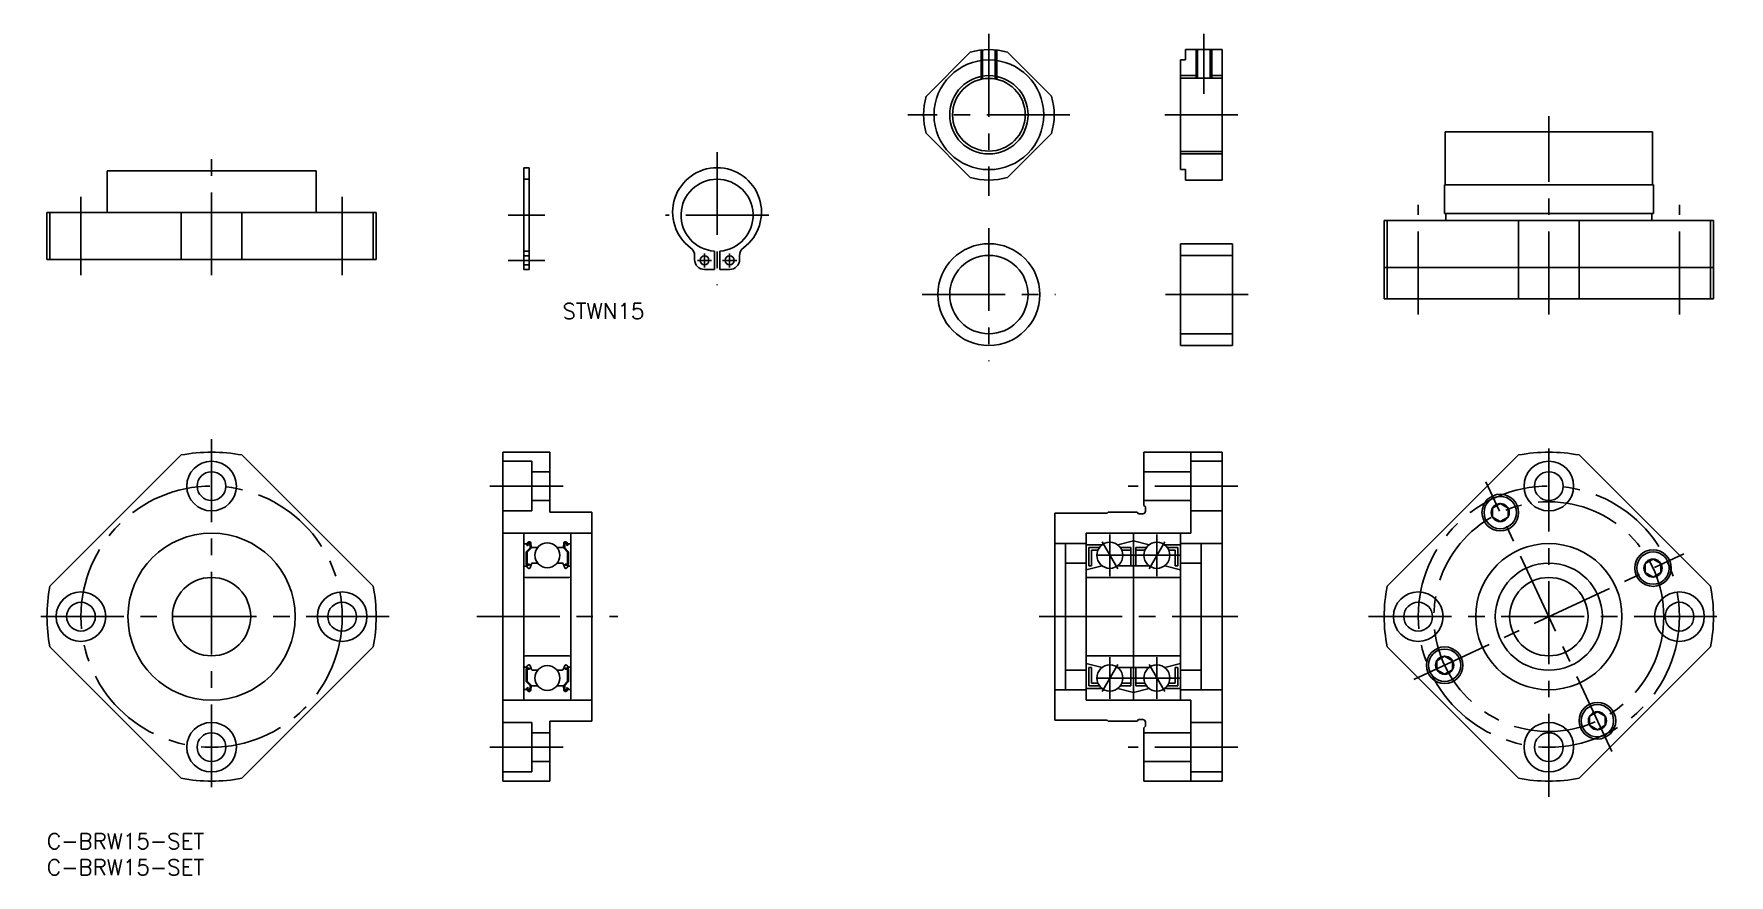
# Model space of a CAD drawing. Extents: x -2 to 322, y -8 to 153.
import ezdxf

# ---------------------------------------------------------------- set-up
doc = ezdxf.new("R2010")
doc.units = 0
doc.header["$LTSCALE"] = 0.5
doc.linetypes.add('CENTER', pattern=[50.8, 31.75, -6.35, 6.35, -6.35])
doc.linetypes.add('DASHED', pattern=[19.05, 12.7, -6.35])
for name, color, linetype in [('MSM_CENTER', 1, 'CENTER'), ('MSM_CONTINUOUS', 7, 'CONTINUOUS'), ('MSM_DASHED', 4, 'DASHED'), ('MSM_NARROW', 5, 'CONTINUOUS'), ('MSM_PART_NUMBER', 7, 'CONTINUOUS')]:
    doc.layers.add(name, color=color, linetype=linetype)
doc.styles.get("Standard").update_dxf_attribs({"font": 'txt.shx', "height": 3, "bigfont": 'bigfont.shx'})

# ---------------------------------------------------------------- blocks, each defined once
blk = doc.blocks.new('*U2')
at = {"layer": 'MSM_PART_NUMBER'}
blk.add_text('C-BRW15-SET', height=3, dxfattribs=at).set_placement((0, -3))
blk = doc.blocks.new('*U3')
at = {"layer": 'MSM_PART_NUMBER'}
blk.add_text('C-BRW15-SET', height=3, dxfattribs=at).set_placement((0, -8))
blk = doc.blocks.new('*U5')
at = {"layer": 'MSM_PART_NUMBER'}
blk.add_text('STWN15', height=3, dxfattribs=at).set_placement((98.65, 98.51))

msp = doc.modelspace()

# ---------------------------------------------------------------- linework, layer by layer
at = {"layer": 'MSM_CENTER'}
for p, q in [((180.27, 153.11), (180.27, 122.11)), ((221.42, 153.11), (221.42, 141.61)), ((195.77, 137.61), (164.77, 137.61)), ((213.92, 137.61), (227.92, 137.61)), ((287.44, 99.38), (287.44, 137.38)), ((31.5, 106.88), (31.5, 129.88)), ((128.25, 130.48), (128.25, 104.98)), ((6.5, 106.88), (6.5, 121.88)), ((56.5, 106.88), (56.5, 121.88)), ((262.44, 99.38), (262.44, 120.38)), ((312.44, 99.38), (312.44, 120.38)), ((88.27, 118.38), (95.27, 118.38)), ((138.15, 118.38), (118.35, 118.38)), ((180.27, 115.93), (180.27, 90.43)), ((125.85, 108.38), (125.85, 111.08)), ((130.65, 108.38), (130.65, 111.08)), ((88.27, 109.73), (95.27, 109.73)), ((127.2, 109.73), (124.5, 109.73)), ((132, 109.73), (129.3, 109.73)), ((167.52, 103.18), (193.02, 103.18)), ((229.92, 103.18), (213.92, 103.18)), ((31.5, 75.5), (31.5, 7.5)), ((287.44, 7), (287.44, 76)), ((84.77, 66.5), (98.77, 66.5)), ((227.92, 66.5), (206.92, 66.5)), ((299.48, 15.67), (275.39, 67.33)), ((204.92, 50.65), (201.92, 55.85)), ((203.42, 57.25), (203.42, 49.25)), ((210.92, 50.65), (213.92, 55.85)), ((212.42, 57.25), (212.42, 49.25)), ((216.92, 53.25), (198.92, 53.25)), ((261.61, 29.46), (313.27, 53.54)), ((65.5, 41.5), (-2.5, 41.5)), ((82.27, 41.5), (109.27, 41.5)), ((189.92, 41.5), (227.92, 41.5)), ((252.94, 41.5), (321.94, 41.5)), ((203.42, 25.75), (203.42, 33.75)), ((212.42, 25.75), (212.42, 33.75)), ((216.92, 29.75), (198.92, 29.75)), ((204.92, 32.35), (201.92, 27.15)), ((210.92, 32.35), (213.92, 27.15)), ((84.77, 16.5), (98.77, 16.5)), ((227.92, 16.5), (206.92, 16.5))]:
    msp.add_line(p, q, dxfattribs=at)
for centre, radius in [((31.5, 41.5), 25), ((287.44, 41.5), 25), ((287.44, 41.5), 22)]:
    msp.add_circle(centre, radius, dxfattribs=at)
at = {"layer": 'MSM_CONTINUOUS'}
for p, q in [((176.69, 149.59), (168.3, 141.19)), ((192.25, 141.19), (183.85, 149.59)), ((217.92, 150.11), (224.92, 150.11)), ((217.92, 150.11), (217.92, 148.11)), ((220.19, 150.11), (220.19, 144.61)), ((222.65, 150.11), (222.65, 144.61)), ((224.92, 150.11), (224.92, 125.11)), ((217.92, 148.11), (216.92, 148.11)), ((216.92, 148.11), (216.92, 127.11)), ((188.05, 145.39), (188.05, 145.39)), ((190.15, 143.29), (190.15, 143.29)), ((216.92, 144.61), (224.92, 144.61)), ((168.3, 134.03), (176.69, 125.63)), ((183.85, 125.63), (192.25, 134.03)), ((307.29, 134.38), (267.59, 134.38)), ((267.59, 124.23), (267.59, 134.38)), ((307.29, 124.23), (307.29, 134.38)), ((216.92, 130.61), (224.92, 130.61)), ((11.5, 118.88), (11.5, 126.88)), ((51.5, 126.88), (11.5, 126.88)), ((51.5, 118.88), (51.5, 126.88)), ((91.27, 127.48), (91.27, 107.98)), ((91.27, 127.48), (92.27, 127.48)), ((92.27, 127.48), (92.27, 107.98)), ((216.92, 127.11), (217.92, 127.11)), ((217.92, 127.11), (217.92, 125.11)), ((224.92, 125.11), (217.92, 125.11)), ((267.44, 118.68), (267.44, 124.23)), ((307.44, 124.23), (267.44, 124.23)), ((307.44, 118.68), (307.44, 124.23)), ((0, 109.88), (0, 118.88)), ((63, 118.88), (0, 118.88)), ((0.54, 109.88), (0.54, 118.88)), ((25.69, 109.88), (25.69, 118.88)), ((37.31, 109.88), (37.31, 118.88)), ((62.46, 109.88), (62.46, 118.88)), ((63, 109.88), (63, 118.88)), ((255.94, 102.38), (255.94, 117.38)), ((318.94, 117.38), (255.94, 117.38)), ((256.48, 117.38), (256.48, 102.38)), ((307.44, 118.68), (267.44, 118.68)), ((267.74, 117.38), (267.74, 118.68)), ((281.63, 117.38), (281.63, 102.38)), ((293.25, 117.38), (293.25, 102.38)), ((307.14, 117.38), (307.14, 118.68)), ((318.4, 117.38), (318.4, 102.38)), ((318.94, 102.38), (318.94, 117.38)), ((123.95, 110.63), (123.95, 109.88)), ((127.75, 111.5), (127.75, 107.98)), ((128.75, 111.5), (128.75, 107.98)), ((132.55, 110.63), (132.55, 109.88)), ((216.92, 93.43), (216.92, 112.93)), ((226.92, 112.93), (216.92, 112.93)), ((226.92, 110.68), (216.92, 110.68)), ((226.92, 112.93), (226.92, 93.43)), ((63, 109.88), (0, 109.88)), ((91.27, 107.98), (92.27, 107.98)), ((127.75, 107.98), (125.85, 107.98)), ((130.65, 107.98), (128.75, 107.98)), ((318.94, 108.38), (255.94, 108.38)), ((318.94, 102.38), (255.94, 102.38)), ((226.92, 95.68), (216.92, 95.68)), ((226.92, 93.43), (216.92, 93.43)), ((0.54, 47.31), (25.69, 72.46)), ((37.31, 72.46), (62.46, 47.31)), ((87.27, 10), (87.27, 73)), ((87.27, 73), (96.27, 73)), ((96.27, 61.5), (96.27, 73)), ((209.92, 73), (209.92, 62.8)), ((224.92, 73), (209.92, 73)), ((218.92, 57.5), (218.92, 73)), ((224.92, 73), (224.92, 10)), ((281.63, 72.46), (256.48, 47.31)), ((318.4, 47.31), (293.25, 72.46)), ((87.27, 71.25), (92.77, 71.25)), ((92.77, 71.25), (92.77, 61.75)), ((92.77, 69.25), (96.27, 69.25)), ((209.92, 69.25), (218.92, 69.25)), ((218.92, 71.25), (224.92, 71.25)), ((87.27, 61.75), (92.77, 61.75)), ((92.77, 63.75), (96.27, 63.75)), ((209.92, 63.75), (218.92, 63.75)), ((209.92, 62.8), (210.22, 62.5)), ((210.22, 62.5), (210.22, 61.7)), ((218.92, 61.75), (224.92, 61.75)), ((278.14, 63.17), (276.64, 62.3)), ((276.64, 62.3), (276.64, 60.57)), ((279.64, 62.3), (278.14, 63.17)), ((279.64, 60.57), (279.64, 62.3)), ((104.27, 61.5), (96.27, 61.5)), ((104.27, 21.5), (104.27, 61.5)), ((202.92, 61.35), (192.92, 61.35)), ((192.92, 21.65), (192.92, 61.35)), ((203.07, 61.5), (202.92, 61.35)), ((208.62, 61.5), (203.07, 61.5)), ((208.62, 61.5), (208.92, 61.2)), ((209.72, 61.2), (208.92, 61.2)), ((276.64, 60.57), (278.14, 59.71)), ((278.14, 59.71), (279.64, 60.57)), ((87.27, 57.5), (104.27, 57.5)), ((91.27, 57.2), (91.27, 25.8)), ((91.37, 55.45), (91.83, 55.45)), ((91.83, 55.45), (92.08, 55.75)), ((92.01, 55.04), (91.86, 55.17)), ((91.99, 55.32), (92.24, 55.62)), ((92.14, 55.19), (91.99, 55.32)), ((92.01, 55.04), (92.14, 55.19)), ((92.41, 55.56), (92.46, 54.68)), ((92.61, 55.58), (92.68, 54.84)), ((98.93, 55.58), (98.87, 54.84)), ((99.13, 55.56), (99.09, 54.68)), ((99.56, 55.32), (99.31, 55.62)), ((99.41, 55.19), (99.56, 55.32)), ((99.53, 55.04), (99.41, 55.19)), ((99.71, 55.45), (99.46, 55.75)), ((99.53, 55.04), (99.69, 55.17)), ((100.17, 55.45), (99.71, 55.45)), ((100.27, 57.2), (100.27, 25.8)), ((192.92, 55.5), (198.92, 55.5)), ((194.92, 55.5), (194.92, 27.5)), ((198.92, 57.5), (218.92, 57.5)), ((198.92, 57.5), (198.92, 25.5)), ((201.92, 55.25), (198.92, 55.25)), ((204.92, 55.25), (207.92, 56.05)), ((207.92, 57.5), (207.92, 25.5)), ((210.92, 55.25), (207.92, 56.05)), ((216.92, 55.25), (213.92, 55.25)), ((216.92, 25.5), (216.92, 57.5)), ((216.92, 55.5), (224.92, 55.5)), ((220.92, 27.5), (220.92, 55.5)), ((92.46, 54.68), (91.71, 53.93)), ((91.71, 53.93), (91.71, 51.55)), ((92.66, 54.6), (91.91, 53.85)), ((91.91, 53.85), (91.91, 51.55)), ((92.66, 55.07), (92.66, 54.6)), ((92.77, 54.75), (93.92, 54.75)), ((98.77, 54.75), (97.62, 54.75)), ((98.89, 55.07), (98.89, 54.6)), ((98.89, 54.6), (99.64, 53.85)), ((99.09, 54.68), (99.84, 53.93)), ((99.64, 53.85), (99.64, 51.55)), ((99.84, 53.93), (99.84, 51.55)), ((199.42, 54.75), (199.42, 51.25)), ((201.42, 54.75), (199.42, 54.75)), ((199.92, 54.25), (199.92, 51.25)), ((201.13, 54.25), (199.92, 54.25)), ((207.42, 54.75), (205.42, 54.75)), ((207.42, 54.25), (205.71, 54.25)), ((207.42, 54.75), (207.42, 51.25)), ((208.42, 54.75), (208.42, 51.25)), ((210.42, 54.75), (208.42, 54.75)), ((210.13, 54.25), (208.42, 54.25)), ((216.42, 54.75), (214.42, 54.75)), ((215.92, 54.25), (214.71, 54.25)), ((215.92, 54.25), (215.92, 51.25)), ((216.42, 54.75), (216.42, 51.25)), ((307.38, 52.53), (305.88, 51.66)), ((308.88, 51.66), (307.38, 52.53)), ((91.47, 51.15), (91.77, 51.15)), ((91.57, 49), (99.97, 49)), ((91.77, 51.15), (92.05, 50.82)), ((92.36, 51.55), (91.91, 51.55)), ((91.91, 51.35), (92.36, 51.35)), ((92.2, 50.75), (92.27, 50.75)), ((92.36, 51.35), (92.36, 51.55)), ((92.45, 50.88), (92.72, 51.62)), ((92.91, 51.75), (93.92, 51.75)), ((98.63, 51.75), (97.62, 51.75)), ((99.09, 50.88), (98.82, 51.62)), ((99.19, 51.55), (99.64, 51.55)), ((99.19, 51.35), (99.19, 51.55)), ((99.64, 51.35), (99.19, 51.35)), ((99.34, 50.75), (99.28, 50.75)), ((99.77, 51.15), (99.5, 50.82)), ((100.07, 51.15), (99.77, 51.15)), ((198.92, 51.75), (194.92, 51.75)), ((201.92, 51.25), (198.92, 50.45)), ((198.92, 49), (216.92, 49)), ((199.92, 51.25), (199.42, 51.25)), ((210.92, 51.25), (204.92, 51.25)), ((213.92, 51.25), (216.92, 50.45)), ((216.42, 51.25), (215.92, 51.25)), ((216.92, 51.75), (220.92, 51.75)), ((305.88, 51.66), (305.88, 49.93)), ((305.88, 49.93), (307.38, 49.07)), ((307.38, 49.07), (308.88, 49.93)), ((308.88, 49.93), (308.88, 51.66)), ((0.54, 35.69), (25.69, 10.54)), ((37.31, 10.54), (62.46, 35.69)), ((256.48, 35.69), (281.63, 10.54)), ((293.25, 10.54), (318.4, 35.69)), ((91.57, 34), (99.97, 34)), ((198.92, 34), (216.92, 34)), ((201.92, 31.75), (198.92, 32.55)), ((213.92, 31.75), (216.92, 32.55)), ((267.5, 33.93), (266, 33.07)), ((266, 33.07), (266, 31.34)), ((269, 33.07), (267.5, 33.93)), ((269, 31.34), (269, 33.07)), ((91.47, 31.85), (91.77, 31.85)), ((91.71, 29.07), (91.71, 31.45)), ((91.77, 31.85), (92.05, 32.18)), ((91.91, 31.65), (92.36, 31.65)), ((92.36, 31.45), (91.91, 31.45)), ((91.91, 29.15), (91.91, 31.45)), ((92.2, 32.25), (92.27, 32.25)), ((92.36, 31.65), (92.36, 31.45)), ((92.45, 32.12), (92.72, 31.38)), ((92.91, 31.25), (93.92, 31.25)), ((98.63, 31.25), (97.62, 31.25)), ((99.09, 32.12), (98.82, 31.38)), ((99.64, 31.65), (99.19, 31.65)), ((99.19, 31.65), (99.19, 31.45)), ((99.19, 31.45), (99.64, 31.45)), ((99.34, 32.25), (99.28, 32.25)), ((99.77, 31.85), (99.5, 32.18)), ((99.64, 29.15), (99.64, 31.45)), ((100.07, 31.85), (99.77, 31.85)), ((99.84, 29.07), (99.84, 31.45)), ((198.92, 31.25), (194.92, 31.25)), ((199.42, 28.25), (199.42, 31.75)), ((199.92, 31.75), (199.42, 31.75)), ((199.92, 28.75), (199.92, 31.75)), ((210.92, 31.75), (204.92, 31.75)), ((207.42, 28.25), (207.42, 31.75)), ((208.42, 28.25), (208.42, 31.75)), ((215.92, 28.75), (215.92, 31.75)), ((216.42, 31.75), (215.92, 31.75)), ((216.42, 28.25), (216.42, 31.75)), ((216.92, 31.25), (220.92, 31.25)), ((266, 31.34), (267.5, 30.47)), ((267.5, 30.47), (269, 31.34)), ((91.37, 27.55), (91.83, 27.55)), ((92.46, 28.32), (91.71, 29.07)), ((91.83, 27.55), (92.08, 27.25)), ((92.01, 27.96), (91.86, 27.83)), ((92.66, 28.4), (91.91, 29.15)), ((92.14, 27.81), (91.99, 27.68)), ((91.99, 27.68), (92.24, 27.38)), ((92.01, 27.96), (92.14, 27.81)), ((92.41, 27.44), (92.46, 28.32)), ((92.61, 27.42), (92.68, 28.16)), ((92.66, 27.93), (92.66, 28.4)), ((92.77, 28.25), (93.92, 28.25)), ((98.77, 28.25), (97.62, 28.25)), ((98.93, 27.42), (98.87, 28.16)), ((98.89, 28.4), (99.64, 29.15)), ((98.89, 27.93), (98.89, 28.4)), ((99.09, 28.32), (99.84, 29.07)), ((99.13, 27.44), (99.09, 28.32)), ((99.56, 27.68), (99.31, 27.38)), ((99.53, 27.96), (99.41, 27.81)), ((99.41, 27.81), (99.56, 27.68)), ((99.71, 27.55), (99.46, 27.25)), ((99.53, 27.96), (99.69, 27.83)), ((100.17, 27.55), (99.71, 27.55)), ((192.92, 27.5), (198.92, 27.5)), ((201.92, 27.75), (198.92, 27.75)), ((201.42, 28.25), (199.42, 28.25)), ((201.13, 28.75), (199.92, 28.75)), ((204.92, 27.75), (207.92, 26.95)), ((207.42, 28.25), (205.42, 28.25)), ((207.42, 28.75), (205.71, 28.75)), ((210.92, 27.75), (207.92, 26.95)), ((210.13, 28.75), (208.42, 28.75)), ((210.42, 28.25), (208.42, 28.25)), ((216.92, 27.75), (213.92, 27.75)), ((216.42, 28.25), (214.42, 28.25)), ((215.92, 28.75), (214.71, 28.75)), ((216.92, 27.5), (224.92, 27.5)), ((87.27, 25.5), (104.27, 25.5)), ((198.92, 25.5), (218.92, 25.5)), ((218.92, 10), (218.92, 25.5)), ((296.74, 23.29), (295.24, 22.43)), ((298.24, 22.43), (296.74, 23.29)), ((87.27, 21.25), (92.77, 21.25)), ((92.77, 11.75), (92.77, 21.25)), ((96.27, 10), (96.27, 21.5)), ((104.27, 21.5), (96.27, 21.5)), ((202.92, 21.65), (192.92, 21.65)), ((203.07, 21.5), (202.92, 21.65)), ((208.62, 21.5), (203.07, 21.5)), ((208.62, 21.5), (208.92, 21.8)), ((209.72, 21.8), (208.92, 21.8)), ((209.92, 20.2), (210.22, 20.5)), ((209.92, 10), (209.92, 20.2)), ((210.22, 20.5), (210.22, 21.3)), ((218.92, 21.25), (224.92, 21.25)), ((295.24, 22.43), (295.24, 20.7)), ((295.24, 20.7), (296.74, 19.83)), ((296.74, 19.83), (298.24, 20.7)), ((298.24, 20.7), (298.24, 22.43)), ((92.77, 19.25), (96.27, 19.25)), ((209.92, 19.25), (218.92, 19.25)), ((92.77, 13.75), (96.27, 13.75)), ((209.92, 13.75), (218.92, 13.75)), ((87.27, 11.75), (92.77, 11.75)), ((87.27, 10), (96.27, 10)), ((224.92, 10), (209.92, 10)), ((218.92, 11.75), (224.92, 11.75))]:
    msp.add_line(p, q, dxfattribs=at)
for centre, radius in [((180.27, 137.61), 10.5), ((180.27, 137.61), 6.96), ((125.85, 109.73), 0.85), ((130.65, 109.73), 0.85), ((180.27, 103.18), 9.75), ((180.27, 103.18), 7.5), ((31.5, 66.5), 4.75), ((31.5, 66.5), 2.75), ((287.44, 66.5), 4.75), ((287.44, 66.5), 2.75), ((278.14, 61.44), 3.5), ((278.14, 61.44), 3.1), ((278.14, 61.44), 1.73), ((31.5, 41.5), 16), ((95.77, 53.25), 2.38), ((203.42, 53.25), 2.5), ((212.42, 53.25), 2.5), ((287.44, 41.5), 14), ((307.38, 50.8), 3.5), ((307.38, 50.8), 3.1), ((307.38, 50.8), 1.73), ((31.5, 41.5), 7.5), ((287.44, 41.5), 10.25), ((287.44, 41.5), 7.5), ((6.5, 41.5), 4.75), ((56.5, 41.5), 4.75), ((262.44, 41.5), 4.75), ((312.44, 41.5), 4.75), ((6.5, 41.5), 2.75), ((56.5, 41.5), 2.75), ((262.44, 41.5), 2.75), ((312.44, 41.5), 2.75), ((267.5, 32.2), 3.5), ((267.5, 32.2), 3.1), ((267.5, 32.2), 1.73), ((95.77, 29.75), 2.38), ((203.42, 29.75), 2.5), ((212.42, 29.75), 2.5), ((296.74, 21.56), 3.5), ((296.74, 21.56), 3.1), ((296.74, 21.56), 1.73), ((31.5, 16.5), 4.75), ((287.44, 16.5), 4.75), ((31.5, 16.5), 2.75), ((287.44, 16.5), 2.75)]:
    msp.add_circle(centre, radius, dxfattribs=at)
for centre, radius, start, end in [((180.27, 137.61), 12.5, 73.3576, 106.6424), ((180.27, 137.61), 12.5, 163.3576, 196.6424), ((180.27, 137.61), 12.5, 343.3576, 16.6424), ((128.25, 118.98), 8.5, 306.5949, 233.4051), ((128.25, 118.38), 6.9, 274.1555, 265.8445), ((180.27, 137.61), 12.5, 253.3576, 286.6424), ((122.05, 110.63), 1.9, 360, 53.4051), ((134.45, 110.63), 1.9, 126.5949, 180), ((125.85, 109.88), 1.9, 180, 270), ((130.65, 109.88), 1.9, 270, 0), ((31.5, 41.5), 31.5, 79.3713, 100.6287), ((287.44, 41.5), 31.5, 79.3713, 100.6287), ((209.72, 61.7), 0.5, 270, 0), ((91.57, 57.2), 0.3, 90, 180), ((91.37, 55.55), 0.1, 180, 270), ((91.99, 55.32), 0.2, 140.0002, 230.0848), ((92.31, 55.55), 0.3, 4.9968, 140.0002), ((92.31, 55.56), 0.1, 2.8198, 140.0033), ((99.23, 55.55), 0.3, 39.9998, 175.0032), ((99.23, 55.56), 0.1, 39.9967, 177.1802), ((99.56, 55.32), 0.2, 309.9152, 39.9998), ((99.97, 57.2), 0.3, 0, 90), ((100.17, 55.55), 0.1, 270, 0), ((92.77, 54.85), 0.1, 184.9968, 269.9995), ((98.77, 54.85), 0.1, 270.0005, 355.0032), ((91.47, 50.95), 0.2, 90, 180), ((91.57, 49.3), 0.3, 180, 270), ((91.91, 51.55), 0.2, 180, 270), ((92.2, 50.95), 0.2, 219.9962, 270), ((92.27, 50.95), 0.2, 270, 339.9919), ((92.91, 51.55), 0.2, 90, 159.9919), ((98.63, 51.55), 0.2, 20.0081, 90), ((99.28, 50.95), 0.2, 200.0081, 270), ((99.34, 50.95), 0.2, 270, 320.0038), ((99.64, 51.55), 0.2, 270, 0), ((99.97, 49.3), 0.3, 270, 0), ((100.07, 50.95), 0.2, 0, 90), ((31.5, 41.5), 31.5, 169.3713, 190.6287), ((31.5, 41.5), 31.5, 349.3713, 10.6287), ((287.44, 41.5), 31.5, 169.3713, 190.6287), ((287.44, 41.5), 31.5, 349.3713, 10.6287), ((91.57, 33.7), 0.3, 90, 180), ((99.97, 33.7), 0.3, 0, 90), ((91.47, 32.05), 0.2, 180, 270), ((91.91, 31.45), 0.2, 90, 180), ((92.2, 32.05), 0.2, 90, 140.0038), ((92.27, 32.05), 0.2, 20.0081, 90), ((92.91, 31.45), 0.2, 200.0081, 270), ((98.63, 31.45), 0.2, 270, 339.9919), ((99.28, 32.05), 0.2, 90, 159.9919), ((99.34, 32.05), 0.2, 39.9962, 90), ((99.64, 31.45), 0.2, 0, 90), ((100.07, 32.05), 0.2, 270, 0), ((91.37, 27.45), 0.1, 90, 180), ((91.99, 27.68), 0.2, 129.9152, 219.9998), ((92.31, 27.45), 0.3, 219.9998, 355.0032), ((92.31, 27.44), 0.1, 219.9967, 357.1802), ((92.77, 28.15), 0.1, 90.0005, 175.0032), ((98.77, 28.15), 0.1, 4.9968, 89.9995), ((99.23, 27.45), 0.3, 184.9968, 320.0002), ((99.23, 27.44), 0.1, 182.8198, 320.0033), ((99.56, 27.68), 0.2, 320.0002, 50.0848), ((100.17, 27.45), 0.1, 0, 90), ((91.57, 25.8), 0.3, 180, 270), ((99.97, 25.8), 0.3, 270, 0), ((209.72, 21.3), 0.5, 0, 90), ((31.5, 41.5), 31.5, 259.3713, 280.6287), ((287.44, 41.5), 31.5, 259.3713, 280.6287)]:
    msp.add_arc(centre, radius, start, end, dxfattribs=at)
at = {"layer": 'MSM_DASHED'}
for p, q in [((178.77, 150.02), (178.77, 144.4)), ((179.04, 150.05), (179.04, 144.46)), ((181.5, 150.05), (181.5, 144.46)), ((181.77, 150.02), (181.77, 144.4)), ((91.27, 125.28), (92.27, 125.28)), ((91.27, 111.48), (92.27, 111.48)), ((92.27, 110.58), (91.27, 110.58)), ((92.27, 108.88), (91.27, 108.88))]:
    msp.add_line(p, q, dxfattribs=at)
at = {"layer": 'MSM_NARROW'}
for p, q in [((219.92, 150.11), (219.92, 144.61)), ((222.92, 150.11), (222.92, 144.61)), ((216.92, 145.11), (219.92, 145.11)), ((222.92, 145.11), (224.92, 145.11)), ((216.92, 130.11), (224.92, 130.11))]:
    msp.add_line(p, q, dxfattribs=at)
msp.add_circle((180.27, 137.61), 7.5, dxfattribs=at)

# ---------------------------------------------------------------- block references
at = {"layer": 'MSM_CONTINUOUS'}
for name in ['*U5', '*U2', '*U3']:
    msp.add_blockref(name, (0, 0), dxfattribs=at)

doc.saveas('drawing.dxf')
